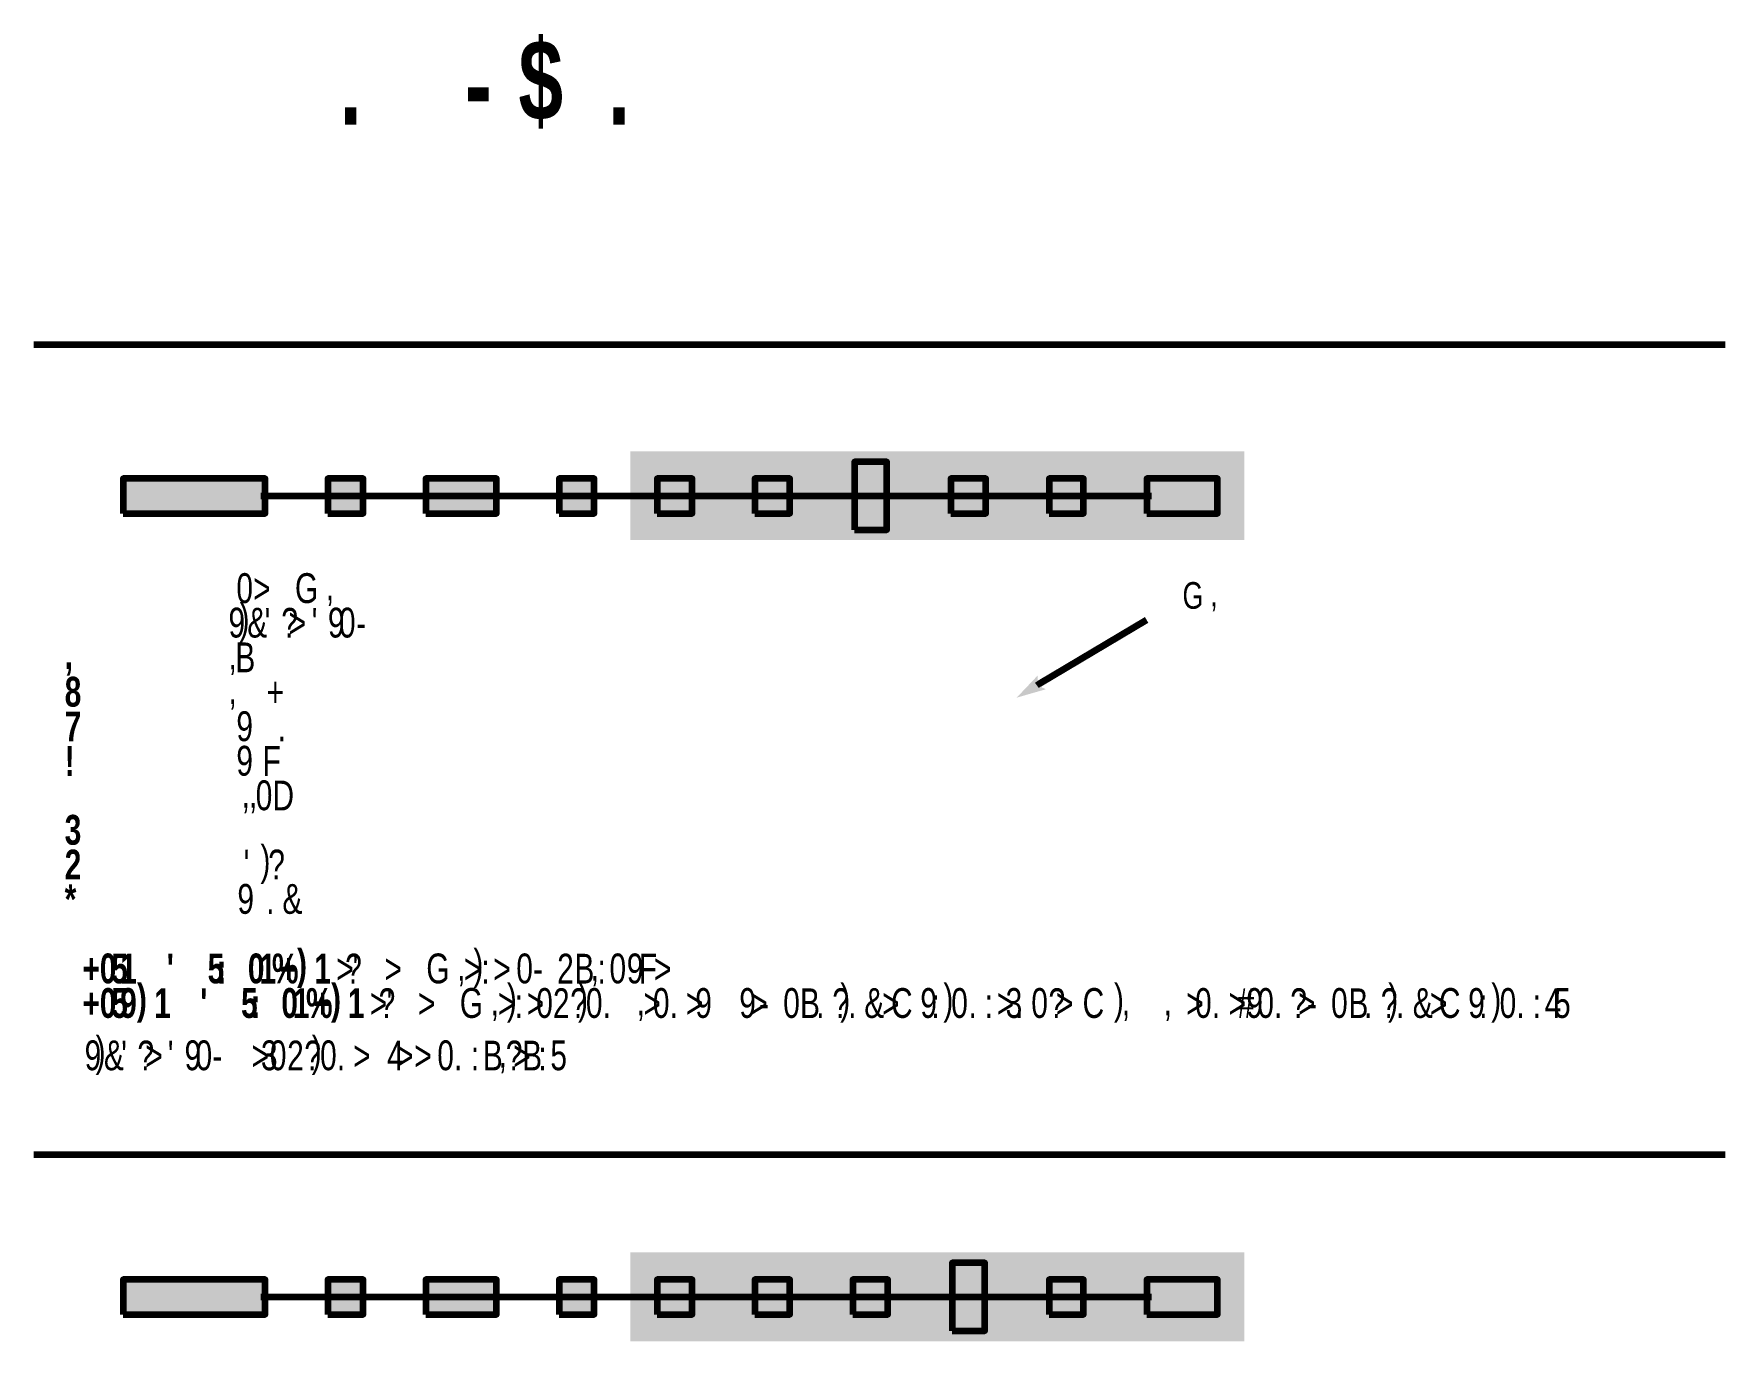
# Model space of a CAD drawing. Header units: inches. Extents: x 19 to 378, y -1 to 556.
# Drawn here: x 18.9 to 378, y 278.4 to 556.1 of the extents above; entities that cross this region are included whole.
import ezdxf

# ---------------------------------------------------------------- set-up
doc = ezdxf.new("R2010")
doc.units = ezdxf.units.IN
for name, color, linetype, lineweight in [('H', 7, 'CONTINUOUS', 100), ('P', 250, 'CONTINUOUS', 100), ('Text', 250, 'CONTINUOUS', 100)]:
    doc.layers.add(name, color=color, linetype=linetype, lineweight=lineweight)
doc.styles.get("Standard").update_dxf_attribs({"font": 'txt', "width": 0.75})

msp = doc.modelspace()

# ---------------------------------------------------------------- hatches: boundary and pattern name
at = {"layer": 'H', "linetype": 'CONTINUOUS'}
for color, points in [(0, [(145.56, 448.56), (275.89, 448.56), (275.89, 467.44), (145.56, 467.44)]), (7, [(193.11, 450.78), (200, 450.78), (200, 465.22), (193.11, 465.22)]), (0, [(37.89, 454.22), (68, 454.22), (68, 461.67), (37.89, 461.67)]), (0, [(81.33, 454.22), (88.78, 454.22), (88.78, 461.67), (81.33, 461.67)]), (0, [(102.11, 454.22), (117.11, 454.22), (117.11, 461.67), (102.11, 461.67)]), (0, [(130.44, 454.22), (137.89, 454.22), (137.89, 461.67), (130.44, 461.67)]), (0, [(151.22, 454.22), (158.67, 454.22), (158.67, 461.67), (151.22, 461.67)]), (0, [(172, 454.22), (179.44, 454.22), (179.44, 461.67), (172, 461.67)]), (0, [(213.56, 454.22), (221, 454.22), (221, 461.67), (213.56, 461.67)]), (0, [(234.44, 454.22), (241.78, 454.22), (241.78, 461.67), (234.44, 461.67)]), (0, [(255.22, 454.22), (270.22, 454.22), (270.22, 461.67), (255.22, 461.67)]), (0, [(227.56, 415.11), (232, 419.78), (232, 418.22), (232.33, 417.56), (233.78, 416.89)]), (0, [(145.56, 278.44), (275.89, 278.44), (275.89, 297.33), (145.56, 297.33)]), (7, [(213.89, 280.67), (220.78, 280.67), (220.78, 295.11), (213.89, 295.11)]), (0, [(37.89, 284.11), (68, 284.11), (68, 291.56), (37.89, 291.56)]), (0, [(81.33, 284.11), (88.78, 284.11), (88.78, 291.56), (81.33, 291.56)]), (0, [(102.11, 284.11), (117.11, 284.11), (117.11, 291.56), (102.11, 291.56)]), (0, [(130.44, 284.11), (137.89, 284.11), (137.89, 291.56), (130.44, 291.56)]), (0, [(151.22, 284.11), (158.67, 284.11), (158.67, 291.56), (151.22, 291.56)]), (0, [(172, 284.11), (179.44, 284.11), (179.44, 291.56), (172, 291.56)]), (0, [(192.78, 284.11), (200.22, 284.11), (200.22, 291.56), (192.78, 291.56)]), (0, [(234.44, 284.11), (241.78, 284.11), (241.78, 291.56), (234.44, 291.56)]), (0, [(255.22, 284.11), (270.22, 284.11), (270.22, 291.56), (255.22, 291.56)])]:
    msp.add_hatch(color=color, dxfattribs=at).paths.add_polyline_path(points)

# ---------------------------------------------------------------- linework, layer by layer
at = {"layer": 'P', "color": 0, "linetype": 'CONTINUOUS'}
for points in [[(18.89, 490.11), (378, 490.11)], [(193.11, 450.78), (200, 450.78), (200, 465.22), (193.11, 465.22), (193.11, 450.78)], [(37.89, 454.22), (68, 454.22), (68, 461.67), (37.89, 461.67), (37.89, 454.22)], [(81.33, 454.22), (88.78, 454.22), (88.78, 461.67), (81.33, 461.67), (81.33, 454.22)], [(102.11, 454.22), (117.11, 454.22), (117.11, 461.67), (102.11, 461.67), (102.11, 454.22)], [(130.44, 454.22), (137.89, 454.22), (137.89, 461.67), (130.44, 461.67), (130.44, 454.22)], [(151.22, 454.22), (158.67, 454.22), (158.67, 461.67), (151.22, 461.67), (151.22, 454.22)], [(172, 454.22), (179.44, 454.22), (179.44, 461.67), (172, 461.67), (172, 454.22)], [(213.56, 454.22), (221, 454.22), (221, 461.67), (213.56, 461.67), (213.56, 454.22)], [(234.44, 454.22), (241.78, 454.22), (241.78, 461.67), (234.44, 461.67), (234.44, 454.22)], [(255.22, 454.22), (270.22, 454.22), (270.22, 461.67), (255.22, 461.67), (255.22, 454.22)], [(67.11, 458), (256.22, 458)], [(231.89, 417.78), (232.44, 418.11), (255.11, 431.67)], [(18.89, 318.11), (378, 318.11)], [(213.89, 280.67), (220.78, 280.67), (220.78, 295.11), (213.89, 295.11), (213.89, 280.67)], [(37.89, 284.11), (68, 284.11), (68, 291.56), (37.89, 291.56), (37.89, 284.11)], [(81.33, 284.11), (88.78, 284.11), (88.78, 291.56), (81.33, 291.56), (81.33, 284.11)], [(102.11, 284.11), (117.11, 284.11), (117.11, 291.56), (102.11, 291.56), (102.11, 284.11)], [(130.44, 284.11), (137.89, 284.11), (137.89, 291.56), (130.44, 291.56), (130.44, 284.11)], [(151.22, 284.11), (158.67, 284.11), (158.67, 291.56), (151.22, 291.56), (151.22, 284.11)], [(172, 284.11), (179.44, 284.11), (179.44, 291.56), (172, 291.56), (172, 284.11)], [(192.78, 284.11), (200.22, 284.11), (200.22, 291.56), (192.78, 291.56), (192.78, 284.11)], [(234.44, 284.11), (241.78, 284.11), (241.78, 291.56), (234.44, 291.56), (234.44, 284.11)], [(255.22, 284.11), (270.22, 284.11), (270.22, 291.56), (255.22, 291.56), (255.22, 284.11)], [(67.11, 287.89), (256.22, 287.89)]]:
    msp.add_lwpolyline(points, dxfattribs=at)

# ---------------------------------------------------------------- texts
at = {"layer": 'Text', "color": 0, "linetype": 'CONTINUOUS', "attachment_point": 4}
for s, insert, char_height, width in [('{\\fSquare721BT|b1|i0|c1|p15;$}', (121.78, 545.33), 17, 17.3333), ('{\\fSquare721BT|b1|i0|c1|p15;}', (37.78, 545.33), 17, 17.3333), ('{\\fSquare721BT|b1|i0|c1|p15;}', (51.78, 545.33), 17, 17.3333), ('{\\fSquare721BT|b1|i0|c1|p15;}', (68.67, 545.33), 17, 17.3333), ('{\\fSquare721BT|b1|i0|c1|p15;}', (75.33, 545.33), 17, 17.3333), ('{\\fSquare721BT|b1|i0|c1|p15; }', (97.33, 545.33), 17, 17.3333), ('{\\fSquare721BT|b1|i0|c1|p15;-}', (110.44, 545.33), 17, 17.3333), ('{\\fSquare721BT|b1|i0|c1|p15; }', (127.67, 545.33), 17, 17.3333), ('{\\fSquare721BT|b1|i0|c1|p15;.}', (83.78, 545.33), 17, 17.3333), ('{\\fSquare721BT|b1|i0|c1|p15;.}', (140.78, 545.33), 17, 17.3333), ('{\\fUnivers|b0|i0|c1|p15;}', (37.78, 523.11), 11.6667, 12), ('{\\fUnivers|b0|i0|c1|p15;}', (41.22, 523.11), 11.6667, 12), ('{\\fUnivers|b0|i0|c1|p15;}', (45.56, 523.11), 11.6667, 12), ('{\\fUnivers|b0|i0|c1|p15;}', (49.56, 523.11), 11.6667, 12), ('{\\fUnivers|b0|i0|c1|p15;}', (52.22, 523.11), 11.6667, 12), ('{\\fUnivers|b0|i0|c1|p15;}', (54.56, 523.11), 11.6667, 12), ('{\\fUnivers|b0|i0|c1|p15;}', (56.78, 523.11), 11.6667, 12), ('{\\fUnivers|b0|i0|c1|p15;}', (61.11, 523.11), 11.6667, 12), ('{\\fUnivers|b0|i0|c1|p15;}', (63.33, 523.11), 11.6667, 12), ('{\\fUnivers|b0|i0|c1|p15;}', (67.67, 523.11), 11.6667, 12), ('{\\fUnivers|b0|i0|c1|p15;}', (72, 523.11), 11.6667, 12), ('{\\fUnivers|b0|i0|c1|p15;}', (76, 523.11), 11.6667, 12), ('{\\fUnivers|b0|i0|c1|p15;}', (80.33, 523.11), 11.6667, 12), ('{\\fUnivers|b0|i0|c1|p15;}', (84.67, 523.11), 11.6667, 12), ('{\\fUnivers|b0|i0|c1|p15;}', (89, 523.11), 11.6667, 12), ('{\\fUnivers|b0|i0|c1|p15;}', (91.56, 523.11), 11.6667, 12), ('{\\fUnivers|b0|i0|c1|p15;}', (94.22, 523.11), 11.6667, 12), ('{\\fUnivers|b0|i0|c1|p15;}', (98.56, 523.11), 11.6667, 12), ('{\\fUnivers|b0|i0|c1|p15;}', (102.89, 523.11), 11.6667, 12), ('{\\fUnivers|b0|i0|c1|p15;}', (105, 523.11), 11.6667, 12), ('{\\fUnivers|b0|i0|c1|p15;}', (109.11, 523.11), 11.6667, 12), ('{\\fUnivers|b0|i0|c1|p15;}', (115.44, 523.11), 11.6667, 12), ('{\\fUnivers|b0|i0|c1|p15;}', (117.67, 523.11), 11.6667, 12), ('{\\fUnivers|b0|i0|c1|p15;}', (120.33, 523.11), 11.6667, 12), ('{\\fUnivers|b0|i0|c1|p15;}', (124.22, 523.11), 11.6667, 12), ('{\\fUnivers|b0|i0|c1|p15;}', (128.56, 523.11), 11.6667, 12), ('{\\fUnivers|b0|i0|c1|p15;}', (132.89, 523.11), 11.6667, 12), ('{\\fUnivers|b0|i0|c1|p15;}', (136.89, 523.11), 11.6667, 12), ('{\\fUnivers|b0|i0|c1|p15;}', (139, 523.11), 11.6667, 12), ('{\\fUnivers|b0|i0|c1|p15;}', (145.44, 523.11), 11.6667, 12), ('{\\fUnivers|b0|i0|c1|p15;}', (147.67, 523.11), 11.6667, 12), ('{\\fUnivers|b0|i0|c1|p15;}', (150.33, 523.11), 11.6667, 12), ('{\\fUnivers|b0|i0|c1|p15;}', (154.67, 523.11), 11.6667, 12), ('{\\fUnivers|b0|i0|c1|p15;}', (156.78, 523.11), 11.6667, 12), ('{\\fUnivers|b0|i0|c1|p15;}', (159.11, 523.11), 11.6667, 12), ('{\\fUnivers|b0|i0|c1|p15;}', (163.44, 523.11), 11.6667, 12), ('{\\fUnivers|b0|i0|c1|p15;}', (166.33, 523.11), 11.6667, 12), ('{\\fUnivers|b0|i0|c1|p15;}', (170.67, 523.11), 11.6667, 12), ('{\\fUnivers|b0|i0|c1|p15;}', (175, 523.11), 11.6667, 12), ('{\\fUnivers|b0|i0|c1|p15;}', (177.11, 523.11), 11.6667, 12), ('{\\fUnivers|b0|i0|c1|p15;}', (181.44, 523.11), 11.6667, 12), ('{\\fUnivers|b0|i0|c1|p15;}', (185.56, 523.11), 11.6667, 12), ('{\\fUnivers|b0|i0|c1|p15;}', (188.11, 523.11), 11.6667, 12), ('{\\fUnivers|b0|i0|c1|p15;}', (192.44, 523.11), 11.6667, 12), ('{\\fUnivers|b0|i0|c1|p15;}', (196.78, 523.11), 11.6667, 12), ('{\\fUnivers|b0|i0|c1|p15;}', (199.44, 523.11), 11.6667, 12), ('{\\fUnivers|b0|i0|c1|p15;}', (203.78, 523.11), 11.6667, 12), ('{\\fUnivers|b1|i1|c1|p15;}', (37.78, 504.44), 7.6667, 8), ('{\\fUnivers|b1|i1|c1|p15;}', (42.78, 504.44), 7.6667, 8), ('{\\fUnivers|b1|i1|c1|p15;}', (47, 504.44), 7.6667, 8), ('{\\fUnivers|b1|i1|c1|p15;}', (51.11, 504.44), 7.6667, 8), ('{\\fUnivers|b1|i1|c1|p15;}', (54, 504.44), 7.6667, 8), ('{\\fUnivers|b1|i1|c1|p15;}', (58.22, 504.44), 7.6667, 8), ('{\\fUnivers|b1|i1|c1|p15;}', (60.56, 504.44), 7.6667, 8), ('{\\fUnivers|b1|i1|c1|p15;}', (64.78, 504.44), 7.6667, 8), ('{\\fFutura|b1|i0|c1|p15;}', (25.44, 484.22), 6.6667, 7), ('{\\fFutura|b1|i0|c1|p15;}', (29.33, 484.22), 6.6667, 7), ('{\\fFutura|b1|i0|c1|p15;}', (32.78, 484.22), 6.6667, 7), ('{\\fFutura|b1|i0|c1|p15;}', (36.78, 484.22), 6.6667, 7), ('{\\fFutura|b1|i0|c1|p15;}', (40.22, 484.22), 6.6667, 7), ('{\\fFutura|b1|i0|c1|p15;}', (45.67, 484.22), 6.6667, 7), ('{\\fFutura|b1|i0|c1|p15;}', (49.89, 484.22), 6.6667, 7), ('{\\fFutura|b1|i0|c1|p15;}', (55.33, 484.22), 6.6667, 7), ('{\\fFutura|b1|i0|c1|p15;}', (58.22, 484.22), 6.6667, 7), ('{\\fFutura|b1|i0|c1|p15;}', (63.67, 484.22), 6.6667, 7), ('{\\fFutura|b1|i0|c1|p15;}', (68.22, 484.22), 6.6667, 7), ('{\\fFutura|b1|i0|c1|p15;}', (198.78, 474.67), 4.6667, 5), ('{\\fFutura|b1|i0|c1|p15;}', (202.67, 474.67), 4.6667, 5), ('{\\fFutura|b1|i0|c1|p15;}', (205.33, 474.67), 4.6667, 5), ('{\\fFutura|b1|i0|c1|p15;}', (207.78, 474.67), 4.6667, 5), ('{\\fFutura|b1|i0|c1|p15;}', (210.56, 474.67), 4.6667, 5), ('{\\fFutura|b1|i0|c1|p15;}', (213.56, 474.67), 4.6667, 5), ('{\\fFutura|b1|i0|c1|p15;}', (215.78, 474.67), 4.6667, 5), ('{\\fFutura|b1|i0|c1|p15;}', (219.67, 474.67), 4.6667, 5), ('{\\fFutura|b1|i0|c1|p15;}', (25.44, 438.33), 6.3333, 6.6667), ('{\\fFutura|b0|i0|c1|p15;}', (56.67, 438.33), 6.3333, 6.6667), ('{\\fFutura|b0|i0|c1|p15;0}', (61.89, 438.33), 6.3333, 6.6667), ('{\\fFutura|b0|i0|c1|p15;>}', (65.44, 438.33), 6.3333, 6.6667), ('{\\fFutura|b0|i0|c1|p15;}', (67.44, 438.33), 6.3333, 6.6667), ('{\\fFutura|b0|i0|c1|p15; }', (71.11, 438.33), 6.3333, 6.6667), ('{\\fFutura|b0|i0|c1|p15;G}', (74.33, 438.33), 6.3333, 6.6667), ('{\\fFutura|b0|i0|c1|p15; }', (77.67, 438.33), 6.3333, 6.6667), ('{\\fFutura|b0|i0|c1|p15;G}', (262.78, 436.78), 5.6667, 6), ('{\\fFutura|b0|i0|c1|p15;)}', (62.56, 431), 6.3333, 6.6667), ('{\\fFutura|b0|i0|c1|p15;,}', (80.89, 438.33), 6.3333, 6.6667), ('{\\fFutura|b0|i0|c1|p15;}', (256.56, 436.78), 5.6667, 6), ('{\\fFutura|b0|i0|c1|p15; }', (259.78, 436.78), 5.6667, 6), ('{\\fFutura|b0|i0|c1|p15; }', (265.67, 436.78), 5.6667, 6), ('{\\fFutura|b0|i0|c1|p15;,}', (268.67, 436.78), 5.6667, 6), ('{\\fFutura|b1|i0|c1|p15;}', (25.44, 431), 6.3333, 6.6667), ('{\\fFutura|b0|i0|c1|p15;}', (56.67, 431), 6.3333, 6.6667), ('{\\fFutura|b0|i0|c1|p15;9}', (60.22, 431), 6.3333, 6.6667), ('{\\fFutura|b0|i0|c1|p15;&}', (64.22, 431), 6.3333, 6.6667), ("{\\fFutura|b0|i0|c1|p15;'}", (67.89, 431), 6.3333, 6.6667), ('{\\fFutura|b0|i0|c1|p15;?}', (71.44, 431), 6.3333, 6.6667), ('{\\fFutura|b0|i0|c1|p15;>}', (73, 431), 6.3333, 6.6667), ('{\\fFutura|b0|i0|c1|p15;}', (75, 431), 6.3333, 6.6667), ("{\\fFutura|b0|i0|c1|p15;'}", (77.89, 431), 6.3333, 6.6667), ('{\\fFutura|b0|i0|c1|p15;9}', (81.33, 431), 6.3333, 6.6667), ('{\\fFutura|b0|i0|c1|p15;0}', (83.67, 431), 6.3333, 6.6667), ('{\\fFutura|b0|i0|c1|p15; }', (92.44, 431), 6.3333, 6.6667), ('{\\fFutura|b0|i0|c1|p15;-}', (87.33, 431), 6.3333, 6.6667), ('{\\fFutura|b0|i0|c1|p15;B}', (61.67, 423.67), 6.3333, 6.6667), ('{\\fFutura|b1|i0|c1|p15;,}', (25.44, 423.67), 6.3333, 6.6667), ('{\\fFutura|b0|i0|c1|p15;}', (56.67, 423.67), 6.3333, 6.6667), ('{\\fFutura|b0|i0|c1|p15;,}', (60.22, 423.67), 6.3333, 6.6667), ('{\\fFutura|b0|i0|c1|p15; }', (65.11, 423.67), 6.3333, 6.6667), ('{\\fFutura|b1|i0|c1|p15;8}', (25.44, 416.33), 6.3333, 6.6667), ('{\\fFutura|b0|i0|c1|p15;+}', (68.33, 416.33), 6.3333, 6.6667), ('{\\fFutura|b0|i0|c1|p15;}', (56.67, 416.33), 6.3333, 6.6667), ('{\\fFutura|b0|i0|c1|p15;,}', (60.22, 416.33), 6.3333, 6.6667), ('{\\fFutura|b0|i0|c1|p15;}', (61.67, 416.33), 6.3333, 6.6667), ('{\\fFutura|b0|i0|c1|p15;}', (65.44, 416.33), 6.3333, 6.6667), ('{\\fFutura|b1|i0|c1|p15;7}', (25.44, 409), 6.3333, 6.6667), ('{\\fFutura|b0|i0|c1|p15;9}', (61.89, 409), 6.3333, 6.6667), ('{\\fFutura|b0|i0|c1|p15;}', (56.67, 409), 6.3333, 6.6667), ('{\\fFutura|b0|i0|c1|p15; }', (64.22, 409), 6.3333, 6.6667), ('{\\fFutura|b0|i0|c1|p15; }', (67.44, 409), 6.3333, 6.6667), ('{\\fFutura|b0|i0|c1|p15;.}', (70.67, 409), 6.3333, 6.6667), ('{\\fFutura|b1|i0|c1|p15;!}', (25.44, 401.67), 6.3333, 6.6667), ('{\\fFutura|b0|i0|c1|p15;9}', (61.89, 401.67), 6.3333, 6.6667), ('{\\fFutura|b0|i0|c1|p15;F}', (67.44, 401.67), 6.3333, 6.6667), ('{\\fFutura|b0|i0|c1|p15;}', (56.67, 401.67), 6.3333, 6.6667), ('{\\fFutura|b0|i0|c1|p15; }', (64.22, 401.67), 6.3333, 6.6667), ('{\\fFutura|b0|i0|c1|p15;0}', (66, 394.33), 6.3333, 6.6667), ('{\\fFutura|b0|i0|c1|p15;D}', (69.56, 394.33), 6.3333, 6.6667), ('{\\fFutura|b1|i0|c1|p15; }', (25.44, 394.33), 6.3333, 6.6667), ('{\\fFutura|b0|i0|c1|p15;}', (56.67, 394.33), 6.3333, 6.6667), ('{\\fFutura|b0|i0|c1|p15; }', (59.78, 394.33), 6.3333, 6.6667), ('{\\fFutura|b0|i0|c1|p15;,}', (63, 394.33), 6.3333, 6.6667), ('{\\fFutura|b0|i0|c1|p15;,}', (64.56, 394.33), 6.3333, 6.6667), ('{\\fFutura|b1|i0|c1|p15;3}', (25.44, 387), 6.3333, 6.6667), ('{\\fFutura|b0|i0|c1|p15;}', (56.67, 387), 6.3333, 6.6667), ('{\\fFutura|b0|i0|c1|p15; }', (60.22, 387), 6.3333, 6.6667), ('{\\fFutura|b0|i0|c1|p15;}', (63.56, 387), 6.3333, 6.6667), ('{\\fFutura|b1|i0|c1|p15;2}', (25.44, 379.67), 6.3333, 6.6667), ("{\\fFutura|b0|i0|c1|p15;'}", (63.44, 379.67), 6.3333, 6.6667), ('{\\fFutura|b0|i0|c1|p15;)}', (67, 379.67), 6.3333, 6.6667), ('{\\fFutura|b0|i0|c1|p15;?}', (68.67, 379.67), 6.3333, 6.6667), ('{\\fFutura|b0|i0|c1|p15;}', (56.67, 379.67), 6.3333, 6.6667), ('{\\fFutura|b0|i0|c1|p15; }', (70.22, 379.67), 6.3333, 6.6667), ('{\\fFutura|b1|i0|c1|p15;*}', (25.44, 372.33), 6.3333, 6.6667), ('{\\fFutura|b0|i0|c1|p15;9}', (62.11, 372.33), 6.3333, 6.6667), ('{\\fFutura|b0|i0|c1|p15;&}', (71.67, 372.33), 6.3333, 6.6667), ('{\\fFutura|b0|i0|c1|p15;}', (56.67, 372.33), 6.3333, 6.6667), ('{\\fFutura|b0|i0|c1|p15;}', (64.44, 372.33), 6.3333, 6.6667), ('{\\fFutura|b0|i0|c1|p15;.}', (68.22, 372.33), 6.3333, 6.6667), ('{\\fFutura|b0|i0|c1|p15; }', (75.33, 372.33), 6.3333, 6.6667), ('{\\fFutura|b1|i0|c1|p15;+}', (29.22, 357.56), 6.3333, 6.6667), ('{\\fFutura|b1|i0|c1|p15;0}', (32.89, 357.56), 6.3333, 6.6667), ('{\\fFutura|b1|i0|c1|p15;5}', (35.33, 357.56), 6.3333, 6.6667), ('{\\fFutura|b1|i0|c1|p15;1}', (37.22, 357.56), 6.3333, 6.6667), ("{\\fFutura|b1|i0|c1|p15;'}", (47.11, 357.56), 6.3333, 6.6667), ('{\\fFutura|b1|i0|c1|p15;5}', (55.78, 357.56), 6.3333, 6.6667), ('{\\fFutura|b1|i0|c1|p15;0}', (64.33, 357.56), 6.3333, 6.6667), ('{\\fFutura|b1|i0|c1|p15;1}', (66.78, 357.56), 6.3333, 6.6667), ('{\\fFutura|b1|i0|c1|p15;%}', (69.44, 357.56), 6.3333, 6.6667), ('{\\fFutura|b1|i0|c1|p15;+}', (71.11, 357.56), 6.3333, 6.6667), ('{\\fFutura|b1|i0|c1|p15;)}', (74.78, 357.56), 6.3333, 6.6667), ('{\\fFutura|b1|i0|c1|p15;1}', (78.44, 357.56), 6.3333, 6.6667), ('{\\fFutura|b0|i0|c1|p15;>}', (83.11, 357.56), 6.3333, 6.6667), ('{\\fFutura|b0|i0|c1|p15;?}', (85, 357.56), 6.3333, 6.6667), ("{\\fFutura|b0|i0|c1|p15;'}", (86.56, 357.56), 6.3333, 6.6667), ('{\\fFutura|b0|i0|c1|p15;>}', (93.33, 357.56), 6.3333, 6.6667), ('{\\fFutura|b0|i0|c1|p15;G}', (102.22, 357.56), 6.3333, 6.6667), ('{\\fFutura|b0|i0|c1|p15;>}', (110.22, 357.56), 6.3333, 6.6667), ('{\\fFutura|b0|i0|c1|p15;)}', (112.22, 357.56), 6.3333, 6.6667), ('{\\fFutura|b0|i0|c1|p15;:}', (113.89, 357.56), 6.3333, 6.6667), ('{\\fFutura|b0|i0|c1|p15;>}', (116.44, 357.56), 6.3333, 6.6667), ('{\\fFutura|b0|i0|c1|p15;0}', (121.33, 357.56), 6.3333, 6.6667), ('{\\fFutura|b0|i0|c1|p15;2}', (130, 357.56), 6.3333, 6.6667), ('{\\fFutura|b0|i0|c1|p15;B}', (133.67, 357.56), 6.3333, 6.6667), ('{\\fFutura|b0|i0|c1|p15;:}', (138.56, 357.56), 6.3333, 6.6667), ('{\\fFutura|b0|i0|c1|p15;0}', (141.11, 357.56), 6.3333, 6.6667), ('{\\fFutura|b0|i0|c1|p15;9}', (144.78, 357.56), 6.3333, 6.6667), ('{\\fFutura|b0|i0|c1|p15;F}', (147.33, 357.56), 6.3333, 6.6667), ('{\\fFutura|b0|i0|c1|p15;>}', (150.56, 357.56), 6.3333, 6.6667), ('{\\fFutura|b1|i0|c1|p15;}', (26.11, 357.56), 6.3333, 6.6667), ('{\\fFutura|b1|i0|c1|p15;}', (40, 357.56), 6.3333, 6.6667), ('{\\fFutura|b1|i0|c1|p15;}', (43.33, 357.56), 6.3333, 6.6667), ('{\\fFutura|b1|i0|c1|p15;}', (48.67, 357.56), 6.3333, 6.6667), ('{\\fFutura|b1|i0|c1|p15;}', (52, 357.56), 6.3333, 6.6667), ('{\\fFutura|b1|i0|c1|p15;:}', (57.67, 357.56), 6.3333, 6.6667), ('{\\fFutura|b1|i0|c1|p15;}', (61, 357.56), 6.3333, 6.6667), ('{\\fFutura|b0|i0|c1|p15;}', (81.11, 357.56), 6.3333, 6.6667), ('{\\fFutura|b0|i0|c1|p15; }', (90.11, 357.56), 6.3333, 6.6667), ('{\\fFutura|b0|i0|c1|p15;}', (95.22, 357.56), 6.3333, 6.6667), ('{\\fFutura|b0|i0|c1|p15; }', (99, 357.56), 6.3333, 6.6667), ('{\\fFutura|b0|i0|c1|p15; }', (105.56, 357.56), 6.3333, 6.6667), ('{\\fFutura|b0|i0|c1|p15;,}', (108.78, 357.56), 6.3333, 6.6667), ('{\\fFutura|b0|i0|c1|p15;}', (118.33, 357.56), 6.3333, 6.6667), ('{\\fFutura|b0|i0|c1|p15;-}', (124.89, 357.56), 6.3333, 6.6667), ('{\\fFutura|b0|i0|c1|p15;,}', (137.11, 357.56), 6.3333, 6.6667), ('{\\fFutura|b1|i0|c1|p15;+}', (29.22, 350.22), 6.3333, 6.6667), ('{\\fFutura|b1|i0|c1|p15;0}', (32.89, 350.22), 6.3333, 6.6667), ('{\\fFutura|b1|i0|c1|p15;5}', (35.33, 350.22), 6.3333, 6.6667), ('{\\fFutura|b1|i0|c1|p15;9}', (37.22, 350.22), 6.3333, 6.6667), ('{\\fFutura|b1|i0|c1|p15;)}', (40.78, 350.22), 6.3333, 6.6667), ('{\\fFutura|b1|i0|c1|p15;1}', (44.44, 350.22), 6.3333, 6.6667), ("{\\fFutura|b1|i0|c1|p15;'}", (54.22, 350.22), 6.3333, 6.6667), ('{\\fFutura|b1|i0|c1|p15;5}', (62.89, 350.22), 6.3333, 6.6667), ('{\\fFutura|b1|i0|c1|p15;0}', (71.44, 350.22), 6.3333, 6.6667), ('{\\fFutura|b1|i0|c1|p15;1}', (73.89, 350.22), 6.3333, 6.6667), ('{\\fFutura|b1|i0|c1|p15;%}', (76.67, 350.22), 6.3333, 6.6667), ('{\\fFutura|b1|i0|c1|p15;+}', (78.33, 350.22), 6.3333, 6.6667), ('{\\fFutura|b1|i0|c1|p15;)}', (82, 350.22), 6.3333, 6.6667), ('{\\fFutura|b1|i0|c1|p15;1}', (85.56, 350.22), 6.3333, 6.6667), ('{\\fFutura|b0|i0|c1|p15;>}', (90.22, 350.22), 6.3333, 6.6667), ('{\\fFutura|b0|i0|c1|p15;?}', (92.11, 350.22), 6.3333, 6.6667), ("{\\fFutura|b0|i0|c1|p15;'}", (93.78, 350.22), 6.3333, 6.6667), ('{\\fFutura|b0|i0|c1|p15;>}', (100.44, 350.22), 6.3333, 6.6667), ('{\\fFutura|b0|i0|c1|p15;G}', (109.33, 350.22), 6.3333, 6.6667), ('{\\fFutura|b0|i0|c1|p15;>}', (117.44, 350.22), 6.3333, 6.6667), ('{\\fFutura|b0|i0|c1|p15;)}', (119.33, 350.22), 6.3333, 6.6667), ('{\\fFutura|b0|i0|c1|p15;>}', (123.56, 350.22), 6.3333, 6.6667), ('{\\fFutura|b0|i0|c1|p15;0}', (125.56, 350.22), 6.3333, 6.6667), ('{\\fFutura|b0|i0|c1|p15;2}', (129.11, 350.22), 6.3333, 6.6667), ('{\\fFutura|b0|i0|c1|p15;?}', (132.78, 350.22), 6.3333, 6.6667), ('{\\fFutura|b0|i0|c1|p15;)}', (134.44, 350.22), 6.3333, 6.6667), ('{\\fFutura|b0|i0|c1|p15;0}', (136.11, 350.22), 6.3333, 6.6667), ('{\\fFutura|b0|i0|c1|p15;>}', (148.33, 350.22), 6.3333, 6.6667), ('{\\fFutura|b0|i0|c1|p15;0}', (150.33, 350.22), 6.3333, 6.6667), ('{\\fFutura|b0|i0|c1|p15;>}', (157.33, 350.22), 6.3333, 6.6667), ('{\\fFutura|b0|i0|c1|p15;9}', (159.33, 350.22), 6.3333, 6.6667), ('{\\fFutura|b0|i0|c1|p15;9}', (168.67, 350.22), 6.3333, 6.6667), ('{\\fFutura|b0|i0|c1|p15;>}', (171, 350.22), 6.3333, 6.6667), ('{\\fFutura|b0|i0|c1|p15;0}', (178, 350.22), 6.3333, 6.6667), ('{\\fFutura|b0|i0|c1|p15;B}', (181.56, 350.22), 6.3333, 6.6667), ('{\\fFutura|b0|i0|c1|p15;?}', (188.44, 350.22), 6.3333, 6.6667), ('{\\fFutura|b0|i0|c1|p15;)}', (190.11, 350.22), 6.3333, 6.6667), ('{\\fFutura|b0|i0|c1|p15;&}', (195.22, 350.22), 6.3333, 6.6667), ('{\\fFutura|b0|i0|c1|p15;>}', (199, 350.22), 6.3333, 6.6667), ('{\\fFutura|b0|i0|c1|p15;C}', (200.89, 350.22), 6.3333, 6.6667), ('{\\fFutura|b0|i0|c1|p15;9}', (207.11, 350.22), 6.3333, 6.6667), ('{\\fFutura|b0|i0|c1|p15;)}', (212, 350.22), 6.3333, 6.6667), ('{\\fFutura|b0|i0|c1|p15;0}', (213.67, 350.22), 6.3333, 6.6667), ('{\\fFutura|b0|i0|c1|p15;>}', (223.33, 350.22), 6.3333, 6.6667), ('{\\fFutura|b0|i0|c1|p15;3}', (225.22, 350.22), 6.3333, 6.6667), ('{\\fFutura|b0|i0|c1|p15;0}', (230.67, 350.22), 6.3333, 6.6667), ('{\\fFutura|b0|i0|c1|p15;?}', (234.33, 350.22), 6.3333, 6.6667), ('{\\fFutura|b0|i0|c1|p15;>}', (235.89, 350.22), 6.3333, 6.6667), ('{\\fFutura|b0|i0|c1|p15;C}', (241.56, 350.22), 6.3333, 6.6667), ('{\\fFutura|b0|i0|c1|p15;)}', (248.22, 350.22), 6.3333, 6.6667), ('{\\fFutura|b0|i0|c1|p15;>}', (263.56, 350.22), 6.3333, 6.6667), ('{\\fFutura|b0|i0|c1|p15;0}', (265.44, 350.22), 6.3333, 6.6667), ('{\\fFutura|b0|i0|c1|p15;>}', (272.56, 350.22), 6.3333, 6.6667), ('{\\fFutura|b0|i0|c1|p15;#}', (274.44, 350.22), 6.3333, 6.6667), ('{\\fFutura|b0|i0|c1|p15;9}', (276.33, 350.22), 6.3333, 6.6667), ('{\\fFutura|b0|i0|c1|p15;0}', (278.67, 350.22), 6.3333, 6.6667), ('{\\fFutura|b0|i0|c1|p15;?}', (285.67, 350.22), 6.3333, 6.6667), ('{\\fFutura|b0|i0|c1|p15;>}', (287.33, 350.22), 6.3333, 6.6667), ('{\\fFutura|b0|i0|c1|p15;0}', (294.33, 350.22), 6.3333, 6.6667), ('{\\fFutura|b0|i0|c1|p15;B}', (298, 350.22), 6.3333, 6.6667), ('{\\fFutura|b0|i0|c1|p15;?}', (304.89, 350.22), 6.3333, 6.6667), ('{\\fFutura|b0|i0|c1|p15;)}', (306.44, 350.22), 6.3333, 6.6667), ('{\\fFutura|b0|i0|c1|p15;&}', (311.67, 350.22), 6.3333, 6.6667), ('{\\fFutura|b0|i0|c1|p15;>}', (315.33, 350.22), 6.3333, 6.6667), ('{\\fFutura|b0|i0|c1|p15;C}', (317.22, 350.22), 6.3333, 6.6667), ('{\\fFutura|b0|i0|c1|p15;9}', (323.44, 350.22), 6.3333, 6.6667), ('{\\fFutura|b0|i0|c1|p15;)}', (328.33, 350.22), 6.3333, 6.6667), ('{\\fFutura|b0|i0|c1|p15;0}', (330.11, 350.22), 6.3333, 6.6667), ('{\\fFutura|b0|i0|c1|p15;4}', (339.67, 350.22), 6.3333, 6.6667), ('{\\fFutura|b0|i0|c1|p15;5}', (341.67, 350.22), 6.3333, 6.6667), ('{\\fFutura|b1|i0|c1|p15;}', (26.11, 350.22), 6.3333, 6.6667), ('{\\fFutura|b1|i0|c1|p15;}', (47.11, 350.22), 6.3333, 6.6667), ('{\\fFutura|b1|i0|c1|p15;}', (50.44, 350.22), 6.3333, 6.6667), ('{\\fFutura|b1|i0|c1|p15;}', (55.78, 350.22), 6.3333, 6.6667), ('{\\fFutura|b1|i0|c1|p15;}', (59.22, 350.22), 6.3333, 6.6667), ('{\\fFutura|b1|i0|c1|p15;:}', (64.89, 350.22), 6.3333, 6.6667), ('{\\fFutura|b1|i0|c1|p15;}', (68.11, 350.22), 6.3333, 6.6667), ('{\\fFutura|b0|i0|c1|p15;}', (88.33, 350.22), 6.3333, 6.6667), ('{\\fFutura|b0|i0|c1|p15; }', (97.22, 350.22), 6.3333, 6.6667), ('{\\fFutura|b0|i0|c1|p15;}', (102.44, 350.22), 6.3333, 6.6667), ('{\\fFutura|b0|i0|c1|p15; }', (106.11, 350.22), 6.3333, 6.6667), ('{\\fFutura|b0|i0|c1|p15; }', (112.67, 350.22), 6.3333, 6.6667), ('{\\fFutura|b0|i0|c1|p15;,}', (115.89, 350.22), 6.3333, 6.6667), ('{\\fFutura|b0|i0|c1|p15;:}', (121, 350.22), 6.3333, 6.6667), ('{\\fFutura|b0|i0|c1|p15;}', (143.22, 350.22), 6.3333, 6.6667), ('{\\fFutura|b0|i0|c1|p15;,}', (146.89, 350.22), 6.3333, 6.6667), ('{\\fFutura|b0|i0|c1|p15; }', (161.67, 350.22), 6.3333, 6.6667), ('{\\fFutura|b0|i0|c1|p15;}', (164.89, 350.22), 6.3333, 6.6667), ('{\\fFutura|b0|i0|c1|p15;-}', (172.89, 350.22), 6.3333, 6.6667), ('{\\fFutura|b0|i0|c1|p15; }', (203.89, 350.22), 6.3333, 6.6667), ('{\\fFutura|b0|i0|c1|p15;:}', (209.44, 350.22), 6.3333, 6.6667), ('{\\fFutura|b0|i0|c1|p15;:}', (220.78, 350.22), 6.3333, 6.6667), ('{\\fFutura|b0|i0|c1|p15;}', (237.78, 350.22), 6.3333, 6.6667), ('{\\fFutura|b0|i0|c1|p15;}', (244.44, 350.22), 6.3333, 6.6667), ('{\\fFutura|b0|i0|c1|p15;,}', (249.89, 350.22), 6.3333, 6.6667), ('{\\fFutura|b0|i0|c1|p15;}', (251.33, 350.22), 6.3333, 6.6667), ('{\\fFutura|b0|i0|c1|p15;}', (255.11, 350.22), 6.3333, 6.6667), ('{\\fFutura|b0|i0|c1|p15;,}', (258.78, 350.22), 6.3333, 6.6667), ('{\\fFutura|b0|i0|c1|p15; }', (260.22, 350.22), 6.3333, 6.6667), ('{\\fFutura|b0|i0|c1|p15;-}', (289.22, 350.22), 6.3333, 6.6667), ('{\\fFutura|b0|i0|c1|p15; }', (320.22, 350.22), 6.3333, 6.6667), ('{\\fFutura|b0|i0|c1|p15;:}', (325.78, 350.22), 6.3333, 6.6667), ('{\\fFutura|b0|i0|c1|p15;:}', (337.11, 350.22), 6.3333, 6.6667), ('{\\fFutura|b0|i0|c1|p15;.}', (139.67, 350.22), 6.3333, 6.6667), ('{\\fFutura|b0|i0|c1|p15;.}', (153.89, 350.22), 6.3333, 6.6667), ('{\\fFutura|b0|i0|c1|p15;.}', (185, 350.22), 6.3333, 6.6667), ('{\\fFutura|b0|i0|c1|p15;.}', (191.78, 350.22), 6.3333, 6.6667), ('{\\fFutura|b0|i0|c1|p15;.}', (217.33, 350.22), 6.3333, 6.6667), ('{\\fFutura|b0|i0|c1|p15;.}', (227.22, 350.22), 6.3333, 6.6667), ('{\\fFutura|b0|i0|c1|p15;.}', (269, 350.22), 6.3333, 6.6667), ('{\\fFutura|b0|i0|c1|p15;.}', (282.22, 350.22), 6.3333, 6.6667), ('{\\fFutura|b0|i0|c1|p15;.}', (301.33, 350.22), 6.3333, 6.6667), ('{\\fFutura|b0|i0|c1|p15;.}', (308.11, 350.22), 6.3333, 6.6667), ('{\\fFutura|b0|i0|c1|p15;.}', (333.67, 350.22), 6.3333, 6.6667), ('{\\fFutura|b0|i0|c1|p15;9}', (29.67, 339.11), 6.3333, 6.6667), ('{\\fFutura|b0|i0|c1|p15;)}', (32, 339.11), 6.3333, 6.6667), ('{\\fFutura|b0|i0|c1|p15;&}', (33.78, 339.11), 6.3333, 6.6667), ("{\\fFutura|b0|i0|c1|p15;'}", (37.44, 339.11), 6.3333, 6.6667), ('{\\fFutura|b0|i0|c1|p15;?}', (40.89, 339.11), 6.3333, 6.6667), ('{\\fFutura|b0|i0|c1|p15;>}', (42.56, 339.11), 6.3333, 6.6667), ("{\\fFutura|b0|i0|c1|p15;'}", (47.33, 339.11), 6.3333, 6.6667), ('{\\fFutura|b0|i0|c1|p15;9}', (50.89, 339.11), 6.3333, 6.6667), ('{\\fFutura|b0|i0|c1|p15;0}', (53.22, 339.11), 6.3333, 6.6667), ('{\\fFutura|b0|i0|c1|p15;>}', (65.11, 339.11), 6.3333, 6.6667), ('{\\fFutura|b0|i0|c1|p15;3}', (67.11, 339.11), 6.3333, 6.6667), ('{\\fFutura|b0|i0|c1|p15;0}', (69, 339.11), 6.3333, 6.6667), ('{\\fFutura|b0|i0|c1|p15;2}', (72.67, 339.11), 6.3333, 6.6667), ('{\\fFutura|b0|i0|c1|p15;?}', (76.33, 339.11), 6.3333, 6.6667), ('{\\fFutura|b0|i0|c1|p15;)}', (77.89, 339.11), 6.3333, 6.6667), ('{\\fFutura|b0|i0|c1|p15;0}', (79.67, 339.11), 6.3333, 6.6667), ('{\\fFutura|b0|i0|c1|p15;>}', (86.67, 339.11), 6.3333, 6.6667), ('{\\fFutura|b0|i0|c1|p15;4}', (93.89, 339.11), 6.3333, 6.6667), ('{\\fFutura|b0|i0|c1|p15;>}', (95.78, 339.11), 6.3333, 6.6667), ('{\\fFutura|b0|i0|c1|p15;>}', (99.67, 339.11), 6.3333, 6.6667), ('{\\fFutura|b0|i0|c1|p15;0}', (104.56, 339.11), 6.3333, 6.6667), ('{\\fFutura|b0|i0|c1|p15;B}', (114.22, 339.11), 6.3333, 6.6667), ('{\\fFutura|b0|i0|c1|p15;?}', (119.11, 339.11), 6.3333, 6.6667), ('{\\fFutura|b0|i0|c1|p15;>}', (120.67, 339.11), 6.3333, 6.6667), ('{\\fFutura|b0|i0|c1|p15;B}', (122.56, 339.11), 6.3333, 6.6667), ('{\\fFutura|b0|i0|c1|p15;5}', (128.56, 339.11), 6.3333, 6.6667), ('{\\fFutura|b0|i0|c1|p15;}', (26.11, 339.11), 6.3333, 6.6667), ('{\\fFutura|b0|i0|c1|p15;}', (44.44, 339.11), 6.3333, 6.6667), ('{\\fFutura|b0|i0|c1|p15;-}', (56.78, 339.11), 6.3333, 6.6667), ('{\\fFutura|b0|i0|c1|p15; }', (61.89, 339.11), 6.3333, 6.6667), ('{\\fFutura|b0|i0|c1|p15;}', (88.67, 339.11), 6.3333, 6.6667), ('{\\fFutura|b0|i0|c1|p15;}', (97.78, 339.11), 6.3333, 6.6667), ('{\\fFutura|b0|i0|c1|p15;}', (101.56, 339.11), 6.3333, 6.6667), ('{\\fFutura|b0|i0|c1|p15;:}', (111.67, 339.11), 6.3333, 6.6667), ('{\\fFutura|b0|i0|c1|p15;:}', (126, 339.11), 6.3333, 6.6667), ('{\\fFutura|b0|i0|c1|p15;.}', (83.22, 339.11), 6.3333, 6.6667), ('{\\fFutura|b0|i0|c1|p15;.}', (108.11, 339.11), 6.3333, 6.6667), ('{\\fFutura|b0|i0|c1|p15;,}', (117.56, 339.11), 6.3333, 6.6667), ('{\\fFutura|b1|i0|c1|p15;}', (25.44, 314.11), 6.6667, 7), ('{\\fFutura|b1|i0|c1|p15;}', (30.22, 314.11), 6.6667, 7), ('{\\fFutura|b1|i0|c1|p15;}', (34.44, 314.11), 6.6667, 7), ('{\\fFutura|b1|i0|c1|p15;}', (37.56, 314.11), 6.6667, 7), ('{\\fFutura|b1|i0|c1|p15;}', (42.22, 314.11), 6.6667, 7), ('{\\fFutura|b1|i0|c1|p15;}', (46.33, 314.11), 6.6667, 7), ('{\\fFutura|b1|i0|c1|p15;}', (49.44, 314.11), 6.6667, 7), ('{\\fFutura|b1|i0|c1|p15;}', (55, 314.11), 6.6667, 7), ('{\\fFutura|b1|i0|c1|p15;}', (61.56, 314.11), 6.6667, 7), ('{\\fFutura|b1|i0|c1|p15;}', (64.78, 314.11), 6.6667, 7), ('{\\fFutura|b1|i0|c1|p15;}', (68.89, 314.11), 6.6667, 7), ('{\\fFutura|b1|i0|c1|p15;}', (72.56, 314.11), 6.6667, 7), ('{\\fFutura|b1|i0|c1|p15;}', (198.78, 304.67), 4.6667, 5), ('{\\fFutura|b1|i0|c1|p15;}', (202.67, 304.67), 4.6667, 5), ('{\\fFutura|b1|i0|c1|p15;}', (205.33, 304.67), 4.6667, 5), ('{\\fFutura|b1|i0|c1|p15;}', (207.78, 304.67), 4.6667, 5), ('{\\fFutura|b1|i0|c1|p15;}', (210.56, 304.67), 4.6667, 5), ('{\\fFutura|b1|i0|c1|p15;}', (213.56, 304.67), 4.6667, 5), ('{\\fFutura|b1|i0|c1|p15;}', (215.78, 304.67), 4.6667, 5), ('{\\fFutura|b1|i0|c1|p15;}', (219.67, 304.67), 4.6667, 5)]:
    msp.add_mtext(s, dxfattribs=dict(at, insert=insert, char_height=char_height, width=width))

doc.saveas('drawing.dxf')
